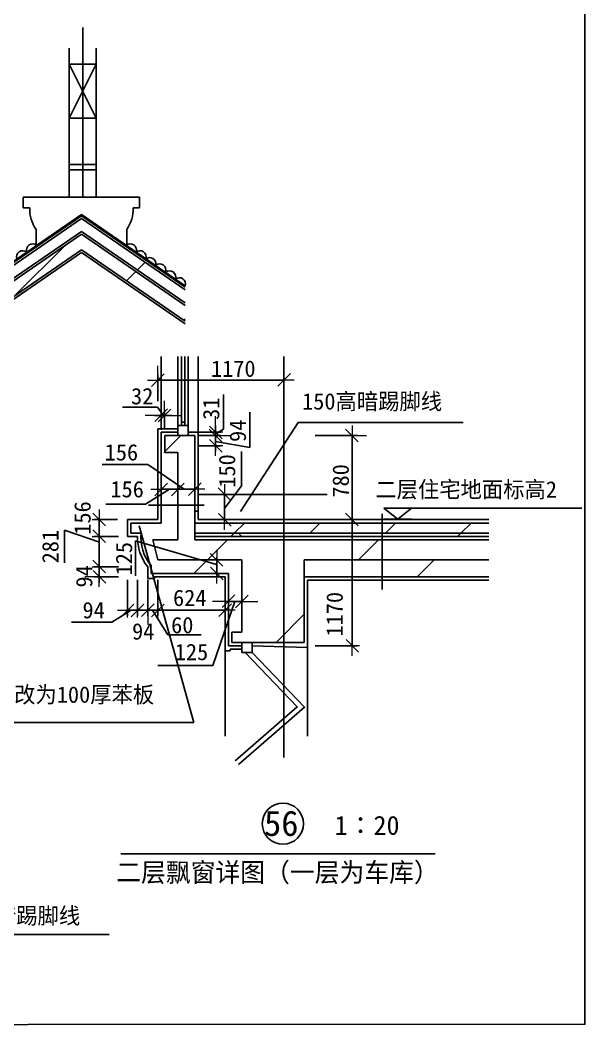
# Model space of a CAD drawing. Header units: metres. Extents: x -1843 to 8486, y -16140 to 2581.
# Drawn here: x 3249 to 8486, y -16140 to -6815 of the extents above; entities that cross this region are included whole.
import ezdxf

# ---------------------------------------------------------------- set-up
doc = ezdxf.new("R2010")
doc.units = ezdxf.units.M
for name, color, linetype in [('A-AXI', 3, 'Continuous'), ('NAME', 1, 'Continuous'), ('PUB_DIM', 3, 'Continuous'), ('PUB_TEXT', 7, 'Continuous'), ('S_DOTE', 7, 'Continuous'), ('WQ', 7, 'Continuous')]:
    doc.layers.add(name, color=color, linetype=linetype)

# ---------------------------------------------------------------- blocks, each defined once
blk = doc.blocks.new('_DIMX')
at = {"lineweight": 15}
for p, q in [((471.73, 0), (-737.67, 0)), ((0, 334.82), (0, -668.19))]:
    blk.add_line(p, q, dxfattribs=at)
blk.add_lwpolyline([(-287.87, -285.12), (299.43, 300.79)])

msp = doc.modelspace()

# ---------------------------------------------------------------- hatches: boundary and pattern name
h = msp.add_hatch()
h.set_pattern_fill('ANSI38', scale=300)
h.paths.add_polyline_path([(3817.84, -8656.47), (2260.44, -9726.43), (2311.58, -9812.63), (3817.84, -8777.79), (4780.94, -9439.47), (4780.94, -9318.14)])
h.paths.add_polyline_path([(2286.59, -9829.79), (2235.21, -9743.76), (1697.84, -10112.95), (1697.84, -10234.28)])
h.paths.add_polyline_path([(1697.84, -10234.28), (1697.84, -10112.95), (1209.55, -10448.42), (1265.03, -10531.63)])
h = msp.add_hatch()
h.set_pattern_fill('AN33C', scale=200)
h.set_pattern_definition([(45, (0, 0), (-449.013, 449.013), [])])
h.paths.add_polyline_path([(3817.84, -8802.06), (2321.8, -9829.87), (2383.17, -9933.3), (3817.84, -8947.65), (4780.94, -9609.32), (4780.94, -9463.73)])
h.paths.add_polyline_path([(2358.52, -9950.24), (2296.86, -9847), (1697.84, -10258.55), (1697.84, -10821.18), (1817.9, -10821.18), (1817.9, -10321.65)])
h.paths.add_polyline_path([(1697.84, -10258.55), (1276.12, -10548.27), (1198.46, -10431.78), (1149, -10465.76), (1293.23, -10682.11), (1447.9, -10575.85), (1447.9, -10821.18), (1697.84, -10821.18)])
h = msp.add_hatch()
h.set_pattern_fill('ANSI31', scale=1000)
h.paths.add_polyline_path([(3817.84, -8802.06), (2321.8, -9829.87), (2383.17, -9933.3), (3817.84, -8947.65), (4780.94, -9609.32), (4780.94, -9463.73)])
h.paths.add_polyline_path([(1697.84, -10258.55), (1276.12, -10548.27), (1198.46, -10431.78), (1149, -10465.76), (1293.23, -10682.11), (1447.9, -10575.85), (1447.9, -10821.18), (1697.84, -10821.18)])
h.paths.add_polyline_path([(1817.9, -10321.65), (2358.52, -9950.24), (2296.86, -9847), (1697.84, -10258.55), (1697.84, -10821.18), (1817.9, -10821.18)])
h = msp.add_hatch()
h.set_pattern_fill('ANSI38', scale=468)
h.paths.add_polyline_path([(4713.33, -10826.86), (4590.77, -10826.86), (4590.77, -10670.86), (4713.33, -10670.86), (4713.33, -10639.66), (4557.33, -10639.66), (4557.33, -10858.06), (4557.33, -11014.06), (4557.33, -11281.78), (4713.33, -11281.78)])
h.paths.add_polyline_path([(4713.33, -11281.78), (4557.33, -11281.78), (4557.33, -11316.47), (4713.33, -11316.47)])
h.paths.add_polyline_path([(4713.33, -11316.47), (4557.33, -11316.47), (4557.33, -11482.06), (4276.53, -11482.06), (4276.53, -11575.66), (4372.71, -11575.66, 0.21), (4463.73, -11876.35), (4463.73, -11950.06), (4588.53, -11950.06), (5181.33, -11950.06), (5181.33, -12360.17), (5181.33, -12620.86), (5306.13, -12620.86), (5306.13, -12589.66), (5212.53, -12589.66), (5212.53, -12496.06), (5306.13, -12496.06), (5306.13, -11825.26), (4526.47, -11825.26), (4479.67, -11638.06), (4713.33, -11638.06)])
h = msp.add_hatch()
h.set_pattern_fill('ANSI31', scale=1560)
h.paths.add_polyline_path([(5696.13, -11638.06), (4869.33, -11638.06), (4869.33, -11316.47), (4713.33, -11316.47), (4713.33, -11638.06), (4479.67, -11638.06), (4526.47, -11825.26), (5306.13, -11825.26), (5306.13, -12006.93), (5306.13, -12496.06), (5119.61, -12496.06), (5119.61, -12589.66), (5696.13, -12589.66)])
h.paths.add_polyline_path([(4869.33, -10670.86), (4403.57, -10670.86), (4403.57, -10826.86), (4713.33, -10826.86), (4713.33, -11281.78), (4869.33, -11281.78)])
h.paths.add_polyline_path([(4869.33, -11281.78), (4713.33, -11281.78), (4713.33, -11316.47), (4869.33, -11316.47)])
h.paths.add_polyline_path([(6547.24, -11638.06), (5696.13, -11638.06), (5696.13, -12589.66), (5883.33, -12589.66), (5883.33, -11825.26), (6547.24, -11825.26)])
h.paths.add_polyline_path([(6605.41, -11638.06), (6547.24, -11638.06), (6547.24, -11825.26), (6605.41, -11825.26)])
h.paths.add_polyline_path([(7573.68, -11638.06), (6605.41, -11638.06), (6605.41, -11825.26), (7573.68, -11825.26)])
h = msp.add_hatch()
h.set_pattern_fill('AN33C', scale=312)
h.set_pattern_definition([(45, (0, 0), (-700.46, 700.46), [])])
h.paths.add_polyline_path([(4869.33, -10670.86), (4403.57, -10670.86), (4403.57, -10826.86), (4713.33, -10826.86), (4713.33, -11281.78), (4869.33, -11281.78)])
h.paths.add_polyline_path([(4869.33, -11316.47), (4713.33, -11316.47), (4713.33, -11638.06), (4479.67, -11638.06), (4526.47, -11825.26), (5306.13, -11825.26), (5306.13, -12006.93), (5306.13, -12496.06), (5119.61, -12496.06), (5119.61, -12589.66), (5696.13, -12589.66), (5696.13, -11638.06), (4869.33, -11638.06)])
h.paths.add_polyline_path([(4869.33, -11281.78), (4713.33, -11281.78), (4713.33, -11316.47), (4869.33, -11316.47)])
h.paths.add_polyline_path([(6547.24, -11638.06), (5696.13, -11638.06), (5696.13, -12589.66), (5883.33, -12589.66), (5883.33, -11825.26), (6547.24, -11825.26)])
h.paths.add_polyline_path([(7573.68, -11638.06), (6605.41, -11638.06), (6605.41, -11825.26), (7573.68, -11825.26)])
h.paths.add_polyline_path([(6605.41, -11638.06), (6547.24, -11638.06), (6547.24, -11825.26), (6605.41, -11825.26)])
h = msp.add_hatch()
h.set_pattern_fill('AN33C', scale=156)
h.set_pattern_definition([(45, (0, 0), (-350.23, 350.23), [])])
h.paths.add_polyline_path([(7595.2, -11482.06), (6606.16, -11482.06), (6606.16, -11575.66), (7595.2, -11575.66)])
h.paths.add_polyline_path([(6606.16, -11482.06), (6547.98, -11482.06), (6547.98, -11575.66), (6606.16, -11575.66)])
h.paths.add_polyline_path([(6547.98, -11482.06), (5696.13, -11482.06), (5696.13, -11575.66), (6547.98, -11575.66)])
h.paths.add_polyline_path([(5696.13, -11482.06), (4838.13, -11482.06), (4838.13, -11575.66), (5696.13, -11575.66)])
h = msp.add_hatch()
h.set_pattern_fill('ANSI38', scale=468)
h.paths.add_polyline_path([(7595.2, -11575.66), (6606.16, -11575.66), (6606.16, -11606.86), (7595.2, -11606.86)])
h.paths.add_polyline_path([(6606.16, -11575.66), (6547.98, -11575.66), (6547.98, -11606.86), (6606.16, -11606.86)])
h.paths.add_polyline_path([(6547.98, -11575.66), (5696.13, -11575.66), (5696.13, -11606.86), (6547.98, -11606.86)])
h.paths.add_polyline_path([(5696.13, -11575.66), (4838.13, -11575.66), (4838.13, -11606.86), (5696.13, -11606.86)])
h = msp.add_hatch()
h.set_pattern_fill('ANSI38', scale=468)
h.paths.add_polyline_path([(6547.24, -11825.26), (5883.33, -11825.26), (5883.33, -11981.26), (6547.24, -11981.26)])
h.paths.add_polyline_path([(6605.41, -11825.26), (6547.24, -11825.26), (6547.24, -11981.26), (6605.41, -11981.26)])
h.paths.add_polyline_path([(7544.11, -11825.26), (6605.41, -11825.26), (6605.41, -11981.26), (7544.11, -11981.26)])

# ---------------------------------------------------------------- linework, layer by layer
for p, q in [((3829.95, -8455.24), (3829.95, -6883.14)), ((3829.95, -8455.24), (3829.95, -6915.82)), ((3704.95, -8455.24), (3704.95, -7074.64)), ((3954.95, -8455.24), (3954.95, -7074.64)), ((3704.95, -7225.45), (3954.95, -7225.45)), ((3704.95, -7225.45), (3954.95, -7725.53)), ((3954.95, -7225.45), (3704.95, -7725.53)), ((3704.95, -7225.45), (3954.95, -7225.45)), ((3704.95, -7725.53), (3704.95, -7225.45)), ((3954.95, -7225.45), (3954.95, -7725.53)), ((3704.95, -7725.53), (3954.95, -7725.53)), ((3954.95, -7725.53), (3704.95, -7725.53)), ((3704.95, -8155.22), (3954.95, -8155.22)), ((3704.95, -8205.22), (3954.95, -8205.22)), ((3278.1, -8558.41), (3278.1, -8458.41)), ((3278.1, -8458.41), (3817.84, -8458.41)), ((4357.57, -8458.41), (3817.84, -8458.41)), ((4357.57, -8558.41), (4357.57, -8458.41)), ((3338.1, -8558.41), (3278.1, -8558.41)), ((4297.57, -8558.41), (4357.57, -8558.41)), ((3817.84, -8620.07), (1126.62, -10469)), ((3817.84, -8656.47), (1209.55, -10448.42)), ((3817.84, -8620.07), (4780.94, -9281.74)), ((3817.84, -8656.47), (4780.94, -9318.14)), ((3398.1, -8908.44), (3398.1, -8758.02)), ((4237.57, -8908.44), (4237.57, -8758.02)), ((3817.84, -8802.06), (1276.12, -10548.27)), ((3817.84, -8802.06), (4780.94, -9463.73)), ((3817.84, -8947.65), (1817.9, -10321.65)), ((3817.84, -8947.65), (4780.94, -9609.32)), ((3817.84, -8971.91), (1837.9, -10332.18)), ((4557.33, -10608.46), (4557.33, -9937.34)), ((4713.33, -10577.26), (4713.33, -9937.34)), ((4744.53, -10577.26), (4744.53, -9937.34)), ((4775.73, -10577.26), (4775.73, -9937.34)), ((4806.93, -10577.26), (4806.93, -9937.34)), ((4900.53, -10670.86), (4900.53, -9937.34)), ((5134.46, -10611.96), (5134.46, -10291.02)), ((4523.85, -10407.25), (4198.28, -10407.25)), ((4574.92, -10482.2), (4523.85, -10407.25)), ((5379.42, -10780.53), (5379.42, -10454.53)), ((4526.13, -10889.26), (4526.13, -10608.46)), ((4526.13, -10608.46), (4713.33, -10608.46)), ((4713.33, -10670.86), (4713.33, -10577.26)), ((4713.33, -10670.86), (4713.33, -10577.26)), ((4713.33, -10577.26), (4806.93, -10577.26)), ((4713.33, -10577.26), (4806.93, -10577.26)), ((4713.33, -10639.66), (4713.33, -10577.26)), ((4713.33, -10577.26), (4806.93, -10577.26)), ((4744.53, -10546.06), (4775.73, -10546.06)), ((4806.93, -10670.86), (4806.93, -10577.26)), ((4806.93, -10670.86), (4806.93, -10577.26)), ((4806.93, -10577.26), (4806.93, -10670.86)), ((5062.91, -10655.53), (5134.46, -10611.96)), ((4557.33, -10858.06), (4557.33, -10639.66)), ((4557.33, -10639.66), (4713.33, -10639.66)), ((4590.77, -10826.86), (4590.77, -10670.86)), ((4590.77, -10670.86), (4869.33, -10670.86)), ((4713.33, -10639.66), (4713.33, -10670.86)), ((4900.53, -10639.66), (4806.93, -10639.66)), ((4869.33, -10670.86), (4869.33, -11638.06)), ((4900.53, -11450.91), (4900.53, -10639.66)), ((5062.21, -10726.19), (5379.42, -10780.53)), ((4526.13, -10889.26), (4526.13, -10889.26)), ((4526.13, -10889.26), (4526.13, -10889.26)), ((4526.13, -10889.26), (4526.13, -11045.26)), ((4557.33, -10858.06), (4557.33, -10858.06)), ((4557.33, -10858.06), (4557.33, -11014.06)), ((4713.33, -10826.86), (4590.77, -10826.86)), ((4713.33, -11638.06), (4713.33, -10826.86)), ((5303.14, -11137.81), (5303.14, -10817.92)), ((4432.38, -10938.77), (4009.15, -10938.77)), ((4771.62, -11168.42), (4432.38, -10938.77)), ((4526.13, -11450.86), (4526.13, -11045.26)), ((4526.13, -11045.26), (4526.13, -11045.26)), ((4557.33, -11014.06), (4557.33, -11014.06)), ((4557.33, -11482.06), (4557.33, -11014.06)), ((4633.65, -11168.42), (4412.64, -11306.46)), ((5145.25, -11345.97), (5303.14, -11137.81)), ((4412.64, -11306.46), (4044.24, -11306.46)), ((4956.92, -11316.47), (4438.69, -11316.47)), ((4245.33, -11606.86), (4245.33, -11450.86)), ((4245.33, -11450.86), (4526.13, -11450.86)), ((4900.53, -11450.91), (7594.73, -11450.91)), ((6605.41, -11396.74), (6605.41, -12098.05)), ((3985.09, -11660.95), (3659.56, -11549.29)), ((3659.56, -11549.29), (3659.56, -11850.28)), ((4557.33, -11482.06), (4276.53, -11482.06)), ((4276.53, -11482.06), (4276.53, -11575.66)), ((4276.53, -11575.66), (4276.53, -11482.06)), ((4276.53, -11482.06), (4557.33, -11482.06)), ((4353.23, -11508.94), (4860.08, -13332.78)), ((4869.33, -11482.06), (7594.73, -11482.06)), ((4338.93, -11606.86), (4245.33, -11606.86)), ((4276.53, -11575.66), (4372.71, -11575.66)), ((4372.71, -11575.66), (4276.53, -11575.66)), ((5070.72, -11868.38), (4319.16, -11646.71)), ((4319.16, -11646.71), (4319.16, -11973.68)), ((4479.67, -11638.06), (4713.33, -11638.06)), ((4526.47, -11825.26), (4479.67, -11638.06)), ((4869.33, -11575.66), (7594.73, -11575.66)), ((4869.33, -11606.86), (7595.2, -11606.86)), ((4869.33, -11638.06), (7595.2, -11638.06)), ((5306.13, -11825.26), (4526.47, -11825.26)), ((5306.13, -12496.06), (5306.13, -11825.26)), ((5883.33, -12589.66), (5883.33, -11825.26)), ((7595.2, -11825.26), (5883.33, -11825.26)), ((4432.53, -11981.26), (4432.53, -11887.66)), ((4463.73, -11876.35), (4463.73, -11950.06)), ((4463.73, -11950.06), (4463.73, -11876.35)), ((4432.53, -11981.26), (4432.53, -11996.86)), ((4432.53, -11996.86), (4494.93, -11996.86)), ((4463.73, -11950.06), (4588.53, -11950.06)), ((4588.53, -11950.06), (4463.73, -11950.06)), ((5150.13, -11981.26), (4494.93, -11981.26)), ((4494.93, -11996.86), (4494.93, -11981.26)), ((5181.33, -11950.06), (4588.53, -11950.06)), ((5150.13, -12328.97), (5150.13, -11981.26)), ((5181.33, -12360.17), (5181.33, -11950.06)), ((7595.2, -11981.26), (5883.33, -11981.26)), ((5914.53, -12636.46), (5914.53, -12012.46)), ((5914.53, -12038.13), (5914.53, -12012.46)), ((5914.53, -12012.46), (7595.2, -12012.46)), ((5241.38, -12209.32), (5036.58, -12805.95)), ((4278.75, -12289.96), (4100.99, -12401.21)), ((4476.04, -12289.96), (4618.64, -12518.32)), ((4100.99, -12401.21), (3725.94, -12401.21)), ((5150.13, -12667.66), (5150.13, -12328.97)), ((5150.13, -12328.97), (5150.13, -12328.97)), ((5150.13, -12328.97), (5150.13, -12328.97)), ((5181.33, -12360.17), (5181.33, -12360.17)), ((5181.33, -12360.17), (5181.33, -12360.17)), ((5181.33, -12360.17), (5181.33, -12620.86)), ((4618.64, -12518.32), (4927.27, -12518.32)), ((5181.33, -12620.86), (5181.33, -12496.06)), ((5212.53, -12496.06), (5212.53, -12496.06)), ((5306.13, -12496.06), (5212.53, -12496.06)), ((5212.53, -12496.06), (5212.53, -12589.66)), ((5212.53, -12527.26), (5212.53, -12527.26)), ((5150.13, -13460.94), (5150.13, -12652.06)), ((5196.93, -12667.66), (5150.13, -12667.66)), ((5306.13, -12620.86), (5181.33, -12620.86)), ((5181.33, -12620.86), (5306.13, -12620.86)), ((5306.13, -12652.06), (5196.93, -12652.06)), ((5196.93, -12667.66), (5196.93, -12652.06)), ((5883.33, -12589.66), (5212.53, -12589.66)), ((5306.13, -12589.66), (5306.13, -12683.26)), ((5306.13, -12589.66), (5306.13, -12683.26)), ((5399.73, -12589.66), (5399.73, -12683.26)), ((5399.73, -12683.26), (5399.73, -12589.66)), ((5399.73, -12620.86), (5914.53, -12636.46)), ((5914.53, -12636.46), (5914.53, -13460.94)), ((5306.13, -12683.26), (5399.73, -12683.26)), ((5306.13, -12683.26), (5399.73, -12683.26)), ((5036.58, -12805.95), (4525.81, -12805.95)), ((4860.08, -13332.78), (2594.86, -13332.78))]:
    msp.add_line(p, q)
for points in [[(-1842.97, 2580.67), (8486.2, 2580.67), (8486.2, -16133.98), (-1842.97, -16139.63)], [(5181.33, -12360.17), (5181.33, -12360.17)]]:
    msp.add_lwpolyline(points, close=True)
for points in [[(3817.84, -8632.2), (1198.46, -10431.78)], [(3817.84, -8632.2), (4780.94, -9293.87)], [(3817.84, -8777.79), (1265.03, -10531.63)], [(3817.84, -8777.79), (4780.94, -9439.47)], [(3817.84, -8971.91), (4780.94, -9633.59)], [(5293.12, -11375.26), (5829.08, -10548.07), (7356.89, -10548.07)], [(4900.53, -11216.86), (6095.87, -11216.86)], [(4900.53, -11372.86), (4869.33, -11372.86)], [(5181.33, -12360.17), (5181.33, -12360.17)], [(5306.13, -12496.06), (5306.13, -12308.86)], [(5335.71, -12683.26), (5818.68, -13188.68), (5243.51, -13688.86)], [(5399.73, -12682.51), (5886.4, -13191.81), (5274.22, -13724.17)], [(2320.43, -14531.14), (2456.95, -15299.19), (4075.5, -15299.19)], [(4184.06, -14552.79), (7096.7, -14552.79)]]:
    msp.add_lwpolyline(points)
for points in [[(3402.36, -8902.73, 0.73), (3311.11, -8966.81)], [(4233.31, -8902.73, -0.73), (4324.56, -8966.81)], [(3311.11, -8966.81, 0.73), (3219.86, -9030.89)], [(4324.56, -8966.81, -0.73), (4415.82, -9030.89)], [(4415, -9031.51, -0.69), (4508.1, -9088.75)], [(4507.82, -9089.02, -0.73), (4599.07, -9153.11)], [(4598.44, -9153.58, -0.73), (4689.69, -9217.66)], [(4689.69, -9217.66, -0.73), (4780.94, -9281.74)]]:
    msp.add_lwpolyline(points, format="xyb")
msp.add_circle((5685.61, -14272.45), 190.87)
for centre, radius, start, end in [((3661.11, -8570.14), 323.22, 177.92, 215.54), ((3974.57, -8570.14), 323.22, 324.46, 2.08), ((4758.76, -11622.92), 420.13, 177.81, 219.06), ((4758.76, -11622.92), 388.93, 173.02, 220.66), ((4758.76, -11622.92), 388.93, 173.02, 220.66)]:
    msp.add_arc(centre, radius, start, end)
at = {"layer": 'A-AXI'}
for p, q in [((4557.33, -10615.15), (4557.33, -10432.95)), ((4589.21, -10610.86), (4589.21, -10432.95)), ((4557.13, -10482.95), (4556.93, -10482.95)), ((4589.21, -10482.95), (4557.33, -10482.95)), ((4589.41, -10482.95), (4589.61, -10482.95)), ((4895.77, -10639.66), (5111.79, -10639.66)), ((4895.77, -10670.86), (5111.79, -10670.86)), ((4895.77, -10670.86), (5111.79, -10670.86)), ((5061.79, -10639.46), (5061.79, -10639.26)), ((5061.79, -10670.86), (5061.79, -10639.66)), ((5061.79, -10764.26), (5061.79, -10671.06)), ((5061.79, -10671.06), (5061.79, -10671.26)), ((5985.7, -10670.86), (6378.19, -10670.86)), ((6328.19, -11450.66), (6328.19, -10671.06)), ((4895.77, -10764.46), (5111.79, -10764.46)), ((4557.33, -11044.48), (4557.33, -11218.49)), ((4713.33, -11044.48), (4713.33, -11218.49)), ((4713.33, -11044.48), (4713.33, -11218.49)), ((4869.33, -11044.48), (4869.33, -11218.49)), ((4557.53, -11168.49), (4713.13, -11168.49)), ((4713.53, -11168.49), (4869.13, -11168.49)), ((5985.7, -11450.86), (6378.19, -11450.86)), ((5985.7, -11450.86), (6378.19, -11450.86)), ((6328.19, -12620.66), (6328.19, -11451.06)), ((5985.7, -12620.86), (6378.19, -12620.86))]:
    msp.add_line(p, q, dxfattribs=at)
at = {"layer": 'NAME'}
for p, q in [((6622.52, -11343.72), (8458.87, -11343.72)), ((6622.52, -11343.73), (6750.99, -11447.34)), ((6750.99, -11447.34), (6879.37, -11343.72)), ((6879.55, -11447.34), (6622.44, -11447.34))]:
    msp.add_line(p, q, dxfattribs=at)
at = {"layer": 'PUB_DIM'}
for p, q in [((4526.13, -10351.68), (4526.13, -10106.04)), ((5695.93, -10156.04), (4526.33, -10156.04)), ((5696.13, -10351.68), (5696.13, -10106.04)), ((5047.52, -11216.86), (5195.77, -11216.86)), ((5145.77, -11450.66), (5145.77, -11217.06)), ((4152.23, -11450.86), (3933.11, -11450.86)), ((3983.11, -11451.06), (3983.11, -11606.66)), ((5047.52, -11450.86), (5195.77, -11450.86)), ((4161.4, -11606.86), (3933.11, -11606.86)), ((4152.23, -11606.86), (3933.11, -11606.86)), ((3983.11, -11607.06), (3983.11, -11887.46)), ((5095.46, -11825.25), (5022.81, -11825.25)), ((5072.81, -11825.45), (5072.81, -11949.85)), ((4161.4, -11887.66), (3933.11, -11887.66)), ((4161.4, -11887.66), (3933.11, -11887.66)), ((3983.11, -11887.86), (3983.11, -11981.06)), ((4161.4, -11981.26), (3933.11, -11981.26)), ((4245.32, -12010.06), (4245.32, -12342.31)), ((4338.92, -12010.06), (4338.92, -12342.31)), ((4338.92, -12010.06), (4338.92, -12342.31)), ((4432.53, -12010.06), (4432.53, -12342.31)), ((4432.53, -12010.06), (4432.53, -12342.31)), ((4526.13, -12010.06), (4526.13, -12342.31)), ((4526.13, -12010.06), (4526.13, -12342.31)), ((5095.46, -11950.05), (5022.81, -11950.05)), ((5150.13, -12010.06), (5150.13, -12342.31)), ((5181.13, -12209.94), (5180.93, -12209.94)), ((5181.33, -12158.71), (5181.33, -12259.94)), ((5181.33, -12209.94), (5306.13, -12209.94)), ((5306.13, -12158.71), (5306.13, -12259.94)), ((5306.33, -12209.94), (5306.53, -12209.94)), ((4338.72, -12292.31), (4245.52, -12292.31)), ((4432.33, -12292.31), (4339.12, -12292.31)), ((4432.33, -12292.31), (4432.13, -12292.31)), ((4526.13, -12292.31), (4432.53, -12292.31)), ((4526.33, -12292.31), (4526.53, -12292.31)), ((5149.93, -12292.31), (4526.33, -12292.31))]:
    msp.add_line(p, q, dxfattribs=at)
at = {"layer": 'S_DOTE'}
msp.add_line((5696.13, -9937.34), (5696.13, -13656.92), dxfattribs=at)
at = {"layer": 'WQ'}
for p, q in [((4557.33, -10858.06), (4557.33, -10639.66)), ((4557.33, -10639.66), (4713.33, -10639.66)), ((4590.77, -10826.86), (4590.77, -10670.86)), ((4869.33, -11638.06), (4869.33, -10764.46)), ((4590.77, -10826.86), (4713.33, -10826.86)), ((4713.33, -11638.06), (4713.33, -10826.86)), ((4869.33, -11638.06), (7595.2, -11638.06)), ((5306.13, -12006.93), (5306.13, -11825.26)), ((5883.33, -12038.13), (5883.33, -11825.26)), ((5883.33, -11825.26), (7595.2, -11825.26)), ((5212.53, -12527.26), (5212.53, -12527.26)), ((5212.53, -12558.46), (5212.53, -12558.46)), ((5306.13, -12589.66), (5883.33, -12589.66))]:
    msp.add_line(p, q, dxfattribs=at)

# ---------------------------------------------------------------- block references
at = {"layer": 'A-AXI', "xscale": 0.2, "yscale": 0.2, "zscale": 0.2}
for p, rotation in [((4589.21, -10482.95), 180), ((5061.79, -10639.66), 270), ((5061.79, -10764.46), 270), ((5061.79, -10670.86), 90), ((6328.19, -10670.86), 90), ((4557.33, -11168.49), 180), ((4713.33, -11168.49), 180), ((6328.19, -11450.86), 90), ((6328.19, -12620.86), 270)]:
    msp.add_blockref('_DIMX', p, dxfattribs=dict(at, rotation=rotation))
for p in [(4557.33, -10482.95), (4869.33, -11168.49)]:
    msp.add_blockref('_DIMX', p, dxfattribs=at)
at = {"layer": 'PUB_DIM', "xscale": 0.2, "yscale": 0.2, "zscale": 0.2}
for p, rotation in [((4526.13, -10156.04), 180), ((5696.13, -10156.04), 360), ((5145.77, -11216.86), 90), ((3983.11, -11450.86), 90), ((5145.77, -11450.86), 270), ((3983.11, -11606.86), 90), ((5072.81, -11825.25), 90), ((3983.11, -11981.26), 270), ((3983.11, -11887.66), 90), ((5072.81, -11950.05), 270), ((5306.13, -12209.94), 180), ((4245.32, -12292.31), 180), ((4338.92, -12292.31), 180), ((4526.13, -12292.31), 180), ((4432.53, -12292.31), 360), ((5150.13, -12292.31), 360)]:
    msp.add_blockref('_DIMX', p, dxfattribs=dict(at, rotation=rotation))
msp.add_blockref('_DIMX', (5181.33, -12209.94), dxfattribs=at)

# ---------------------------------------------------------------- texts
for s, rotation, p in [('1170', 360, (5019.05, -10125.69)), ('31', 90, (5096.3, -10524.95)), ('94', 90, (5343.36, -10729.85)), ('150', 90, (5244.08, -11154.13)), ('780', 90, (6297.84, -11246.37)), ('156', 90, (3903.15, -11590.73)), ('281', 90, (3605.37, -11855.98)), ('125', 90, (4288.24, -11968.31)), ('94', 90, (3918.99, -12080.62)), ('624', 360, (4667.24, -12252.43)), ('1170', 90, (6240.91, -12535.22)), ('94', 360, (3827.86, -12366.88)), ('60', 360, (4649.64, -12505.59)), ('94', 360, (4287.72, -12563.96))]:
    msp.add_text(s, height=152, rotation=rotation).set_placement(p)
for s, height, p in [('32', 152, (4277.8, -10380.85)), ('150高暗踢脚线', 152, (5863.77, -10429.37)), ('156', 152, (4033.6, -10902.19)), ('156', 152, (4086.61, -11244.05)), ('二层住宅地面标高2', 152, (6543.13, -11246.62)), ('125', 152, (4683.39, -12754.92)), ('保温层改为100厚苯板', 152, (2601.33, -13150.27)), ('1∶20', 177, (6165.28, -14376.35)), ('二层飘窗详图（一层为车库）', 177, (4140.19, -14812.03)), ('150高暗踢脚线', 152, (2508.28, -15202.38))]:
    msp.add_text(s, height=height).set_placement(p)
at = {"layer": 'PUB_TEXT'}
msp.add_text('56   ', height=234.8, dxfattribs=at).set_placement((5511.36, -14386.13))

doc.saveas('drawing.dxf')
